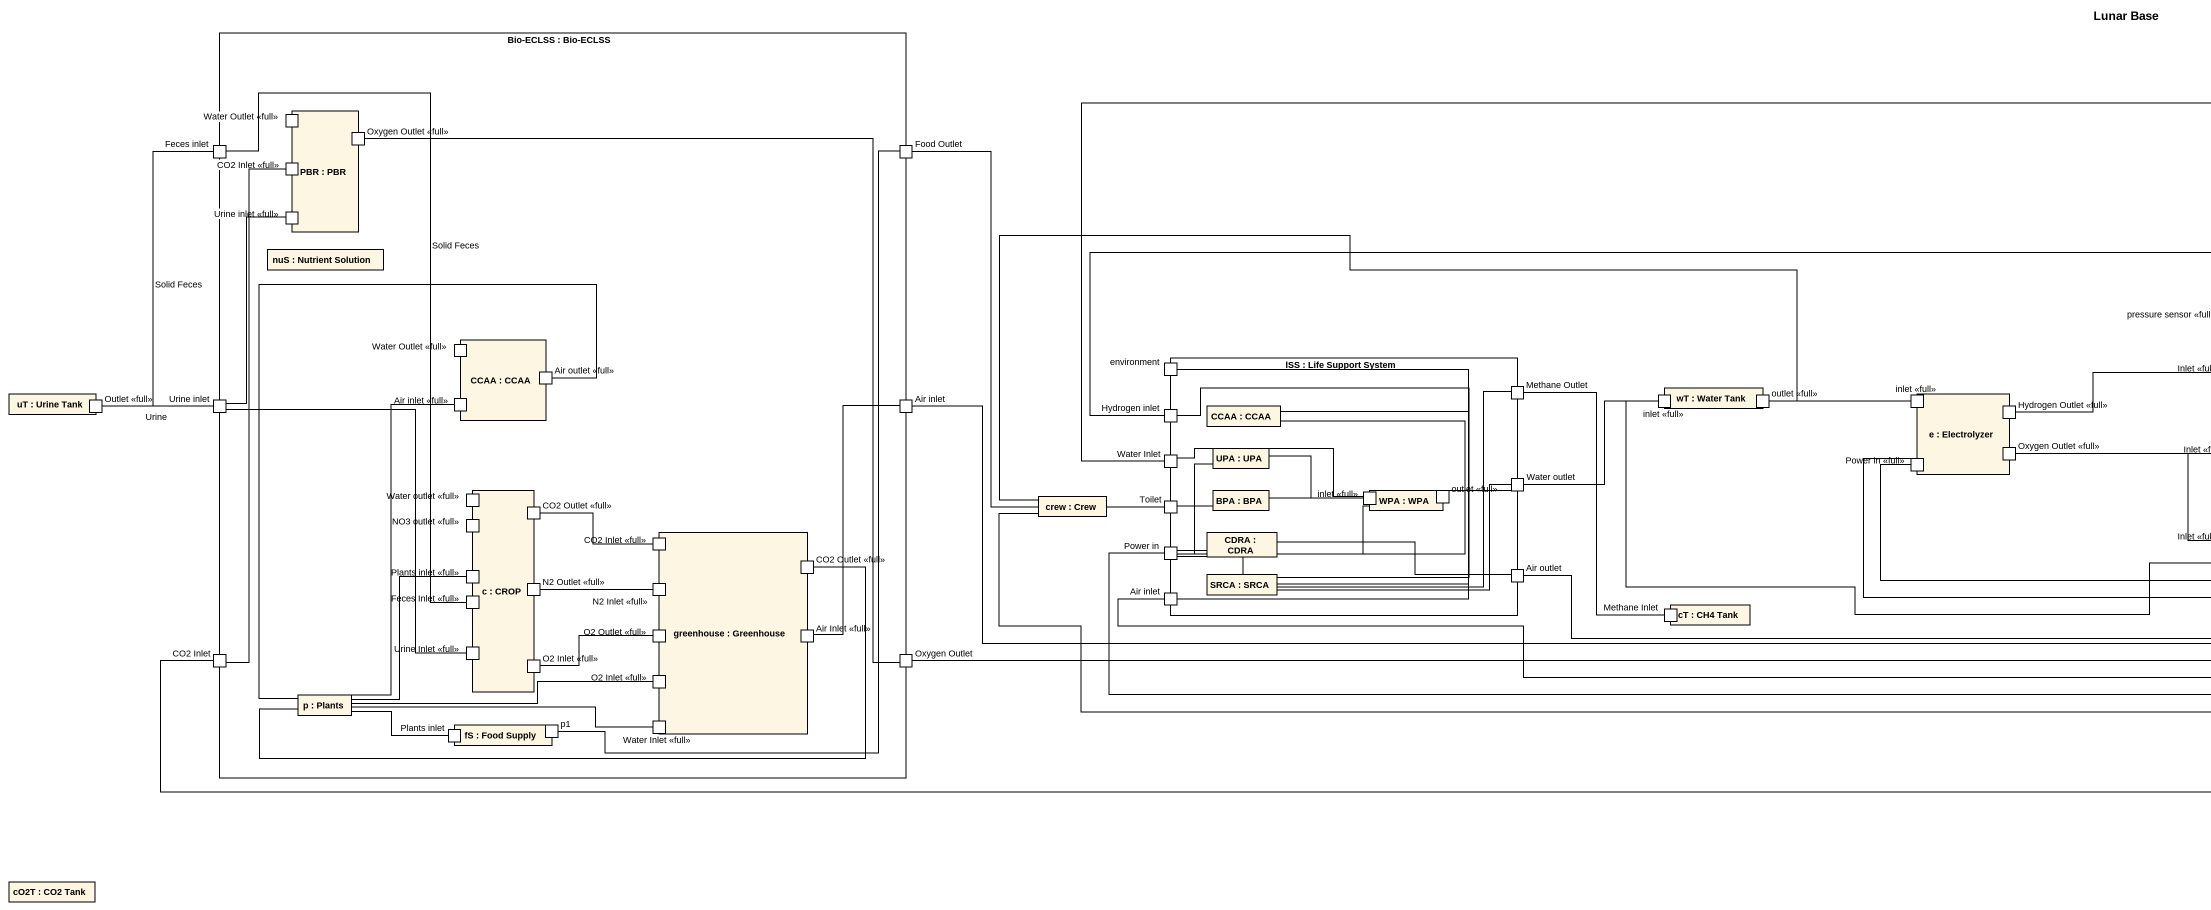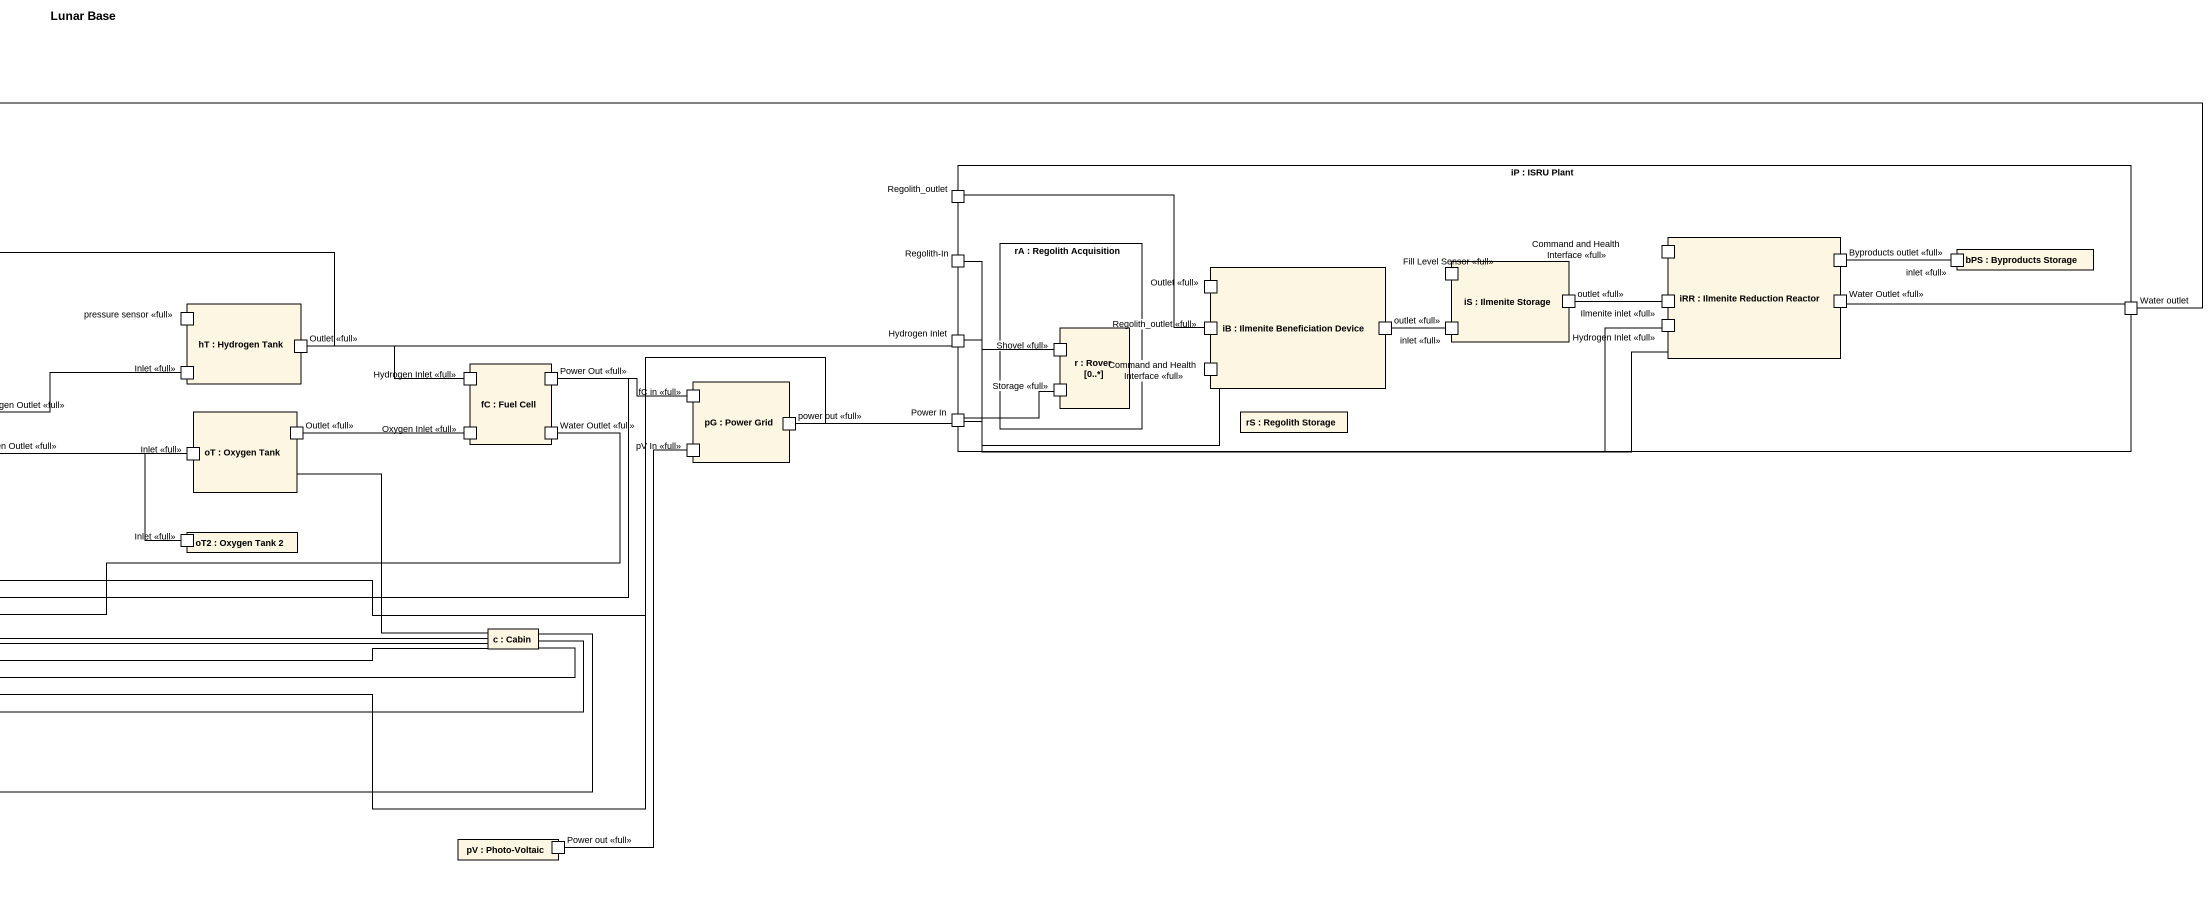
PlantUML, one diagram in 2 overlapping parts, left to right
@startuml
title Lunar Base
rectangle "Bio-ECLSS : Bio-ECLSS" as Bio_ECLSS {
  rectangle "PBR : PBR" as PBR {
    port "Water Outlet <<full>>" as Water_Outlet_full
    port "CO2 Inlet <<full>>" as CO2_Inlet_full
    port "Oxygen Outlet <<full>>" as Oxygen_Outlet_full
    port "Urine inlet <<full>>" as Urine_inlet_full
  }
  port "Feces inlet" as Feces_inlet
  port "Food Outlet" as Food_Outlet
  rectangle "nuS : Nutrient Solution" as nuS
  rectangle "CCAA : CCAA" as CCAA {
    port "Water Outlet <<full>>" as Water_Outlet_full_3
    port "Air outlet <<full>>" as Air_outlet_full
    port "Air inlet <<full>>" as Air_inlet_full
  }
  port "Urine inlet" as Urine_inlet
  port "Air inlet" as Air_inlet
  rectangle "c : CROP" as c {
    port "Water outlet <<full>>" as Water_outlet_full
    port "CO2 Outlet <<full>>" as CO2_Outlet_full
    port "NO3 outlet <<full>>" as NO3_outlet_full
    port "Plants inlet <<full>>" as Plants_inlet_full
    port "N2 Outlet <<full>>" as N2_Outlet_full
    port "Feces Inlet <<full>>" as Feces_Inlet_full
    port "Urine Inlet <<full>>" as Urine_Inlet_full
    port "O2 Inlet <<full>>" as O2_Inlet_full
  }
  rectangle "greenhouse : Greenhouse" as greenhouse {
    port "CO2 Inlet <<full>>" as CO2_Inlet_full_2
    port "N2 Inlet <<full>>" as N2_Inlet_full
    port "CO2 Outlet <<full>>" as CO2_Outlet_full_2
    port "O2 Outlet <<full>>" as O2_Outlet_full
    port "Air Inlet <<full>>" as Air_Inlet_full
    port "O2 Inlet <<full>>" as O2_Inlet_full_2
    port "Water Inlet <<full>>" as Water_Inlet_full
  }
  port "CO2 Inlet" as CO2_Inlet
  port "Oxygen Outlet" as Oxygen_Outlet
  rectangle "p : Plants" as p
  rectangle "fS : Food Supply" as fS {
    port "Plants inlet" as Plants_inlet
    port p1
  }
}
rectangle "iP : ISRU Plant" as iP {
  port Regolith_outlet
  rectangle "iRR : Ilmenite Reduction Reactor" as iRR {
    port "Command and Health Interface <<full>>" as Command_and_Health
    port "Byproducts outlet <<full>>" as Byproducts_outlet_full
    port "Ilmenite inlet <<full>>" as Ilmenite_inlet_full
    port "Hydrogen Inlet <<full>>" as Hydrogen_Inlet_full
    port "Water Outlet <<full>>" as Water_Outlet_full_2
  }
  port "Regolith-In" as Regolith_In
  rectangle "rA : Regolith Acquisition" as rA {
    rectangle "r : Rover [0..*]" as r {
      port "Shovel <<full>>" as Shovel_full
      port "Storage <<full>>" as Storage_full
    }
  }
  rectangle "iB : Ilmenite Beneficiation Device" as iB {
    port "Outlet <<full>>" as Outlet_full
    port "Regolith_outlet <<full>>" as Regolith_outlet_full
    port "outlet <<full>>" as outlet_full_2
    port "Command and Health Interface <<full>>" as Command_and_Health_2
  }
  rectangle "iS : Ilmenite Storage" as iS {
    port "Fill Level Sensor <<full>>" as Fill_Level_Sensor_full
    port "outlet <<full>>" as outlet_full
    port "inlet <<full>>" as inlet_full_2
  }
  rectangle "bPS : Byproducts Storage" as bPS {
    port "inlet <<full>>" as inlet_full
  }
  port "Water outlet" as Water_outlet
  port "Hydrogen Inlet" as Hydrogen_Inlet
  port "Power In" as Power_In
  rectangle "rS : Regolith Storage" as rS
}
rectangle "hT : Hydrogen Tank" as hT {
  port "pressure sensor <<full>>" as pressure_sensor_full
  port "Outlet <<full>>" as Outlet_full_2
  port "Inlet <<full>>" as Inlet_full
}
rectangle "lSS : Life Support System" as lSS {
  port environment
  port "Methane Outlet" as Methane_Outlet
  port "Hydrogen inlet" as Hydrogen_inlet
  rectangle "CCAA : CCAA" as CCAA_2
  port "Water Inlet" as Water_Inlet
  rectangle "UPA : UPA" as UPA
  port Toilet
  rectangle "BPA : BPA" as BPA
  rectangle "WPA : WPA" as WPA {
    port "inlet <<full>>" as inlet_full_5
    port "outlet <<full>>" as outlet_full_4
  }
  port "Water outlet" as Water_outlet_2
  port "Power in" as Power_in
  rectangle "CDRA : CDRA" as CDRA
  rectangle "SRCA : SRCA" as SRCA
  port "Air outlet" as Air_outlet
  port "Air inlet" as Air_inlet_2
}
rectangle "uT : Urine Tank" as uT {
  port "Outlet <<full>>" as Outlet_full_3
}
rectangle "wT : Water Tank" as wT {
  port "inlet <<full>>" as inlet_full_3
  port "outlet <<full>>" as outlet_full_3
}
rectangle "e : Electrolyzer" as e {
  port "inlet <<full>>" as inlet_full_4
  port "Hydrogen Outlet <<full>>" as Hydrogen_Outlet_full
  port "Power in <<full>>" as Power_in_full
  port "Oxygen Outlet <<full>>" as Oxygen_Outlet_full_2
}
rectangle "fC : Fuel Cell" as fC {
  port "Hydrogen Inlet <<full>>" as Hydrogen_Inlet_full_2
  port "Power Out <<full>>" as Power_Out_full
  port "Oxygen Inlet <<full>>" as Oxygen_Inlet_full
  port "Water Outlet <<full>>" as Water_Outlet_full_4
}
rectangle "pG : Power Grid" as pG {
  port "fC in <<full>>" as fC_in_full
  port "power out <<full>>" as power_out_full
  port "pV In <<full>>" as pV_In_full
}
rectangle "oT : Oxygen Tank" as oT {
  port "Outlet <<full>>" as Outlet_full_4
  port "Inlet <<full>>" as Inlet_full_2
}
rectangle "crew : Crew" as crew
rectangle "oT2 : Oxygen Tank 2" as oT2 {
  port "Inlet <<full>>" as Inlet_full_3
}
rectangle "cT : CH4 Tank" as cT {
  port "Methane Inlet" as Methane_Inlet
}
rectangle "c : Cabin" as c_2
rectangle "pV : Photo-Voltaic" as pV {
  port "Power out <<full>>" as Power_out_full
}
rectangle "cO2T : CO2 Tank" as cO2T
Feces_inlet -- Feces_Inlet_full : Solid Feces
Oxygen_Outlet_full -- Oxygen_Outlet
Food_Outlet -- crew
Regolith_In -- Shovel_full
Byproducts_outlet_full -right- inlet_full
outlet_full -right- Ilmenite_inlet_full
Water_Outlet_full_2 -right- Water_outlet
Water_outlet -left- Water_Inlet
Outlet_full_2 -right- Hydrogen_Inlet
Outlet_full_2 -right- Hydrogen_Inlet_full_2
Outlet_full_2 -left- Hydrogen_inlet
Hydrogen_Inlet -right- Hydrogen_Inlet_full
Regolith_outlet_full -left- Regolith_outlet
outlet_full_2 -right- inlet_full_2
Air_outlet_full -- p
Methane_Outlet -- Methane_Inlet
outlet_full_3 -right- inlet_full_4
outlet_full_3 -left- crew
Power_Out_full -right- fC_in_full
Power_Out_full -left- Power_in_full
Outlet_full_3 -up- Feces_inlet : Solid Feces
Outlet_full_3 -right- Urine_inlet : Urine
Urine_inlet -up- Urine_inlet_full
Urine_inlet -- Urine_Inlet_full
Air_inlet -right- c_2
Air_inlet -- Air_Inlet_full
Hydrogen_inlet -- SRCA
Hydrogen_Outlet_full -right- Inlet_full
oT -- c_2
Outlet_full_4 -right- Oxygen_Inlet_full
Water_Outlet_full_4 -left- inlet_full_3
power_out_full -right- Power_In
power_out_full -left- Power_in_full
power_out_full -left- Power_in
Power_In -right- iRR
Power_In -right- iB
Power_In -right- r
Water_Inlet -right- inlet_full_5
UPA -right- inlet_full_5
Oxygen_Outlet_full_2 -right- Inlet_full_2
Oxygen_Outlet_full_2 -right- Inlet_full_3
CO2_Outlet_full -right- CO2_Inlet_full_2
crew -right- Toilet
Toilet -up- UPA
BPA -right- inlet_full_5
outlet_full_4 -right- Water_outlet_2
Water_outlet_2 -right- inlet_full_3
Power_in -up- CCAA_2
Power_in -up- UPA
Power_in -up- BPA
Power_in -right- WPA
Power_in -right- CDRA
Power_in -right- SRCA
CDRA -right- Air_outlet
N2_Outlet_full -right- N2_Inlet_full
CO2_Outlet_full_2 -left- p
SRCA -up- environment
SRCA -up- Methane_Outlet
SRCA -right- Water_outlet_2
Air_outlet -right- c_2
Air_inlet_2 -up- CCAA_2
c_2 -left- crew
c_2 -left- Air_inlet_2
c_2 -left- CO2_Inlet
CO2_Inlet -up- CO2_Inlet_full
O2_Outlet_full -left- O2_Inlet_full
Oxygen_Outlet -right- c_2
p -up- Air_inlet_full
p -up- Plants_inlet_full
p -right- O2_Inlet_full_2
p -right- Plants_inlet
p -right- Water_Inlet_full
p1 -up- Food_Outlet
Power_out_full -up- pV_In_full
@enduml
